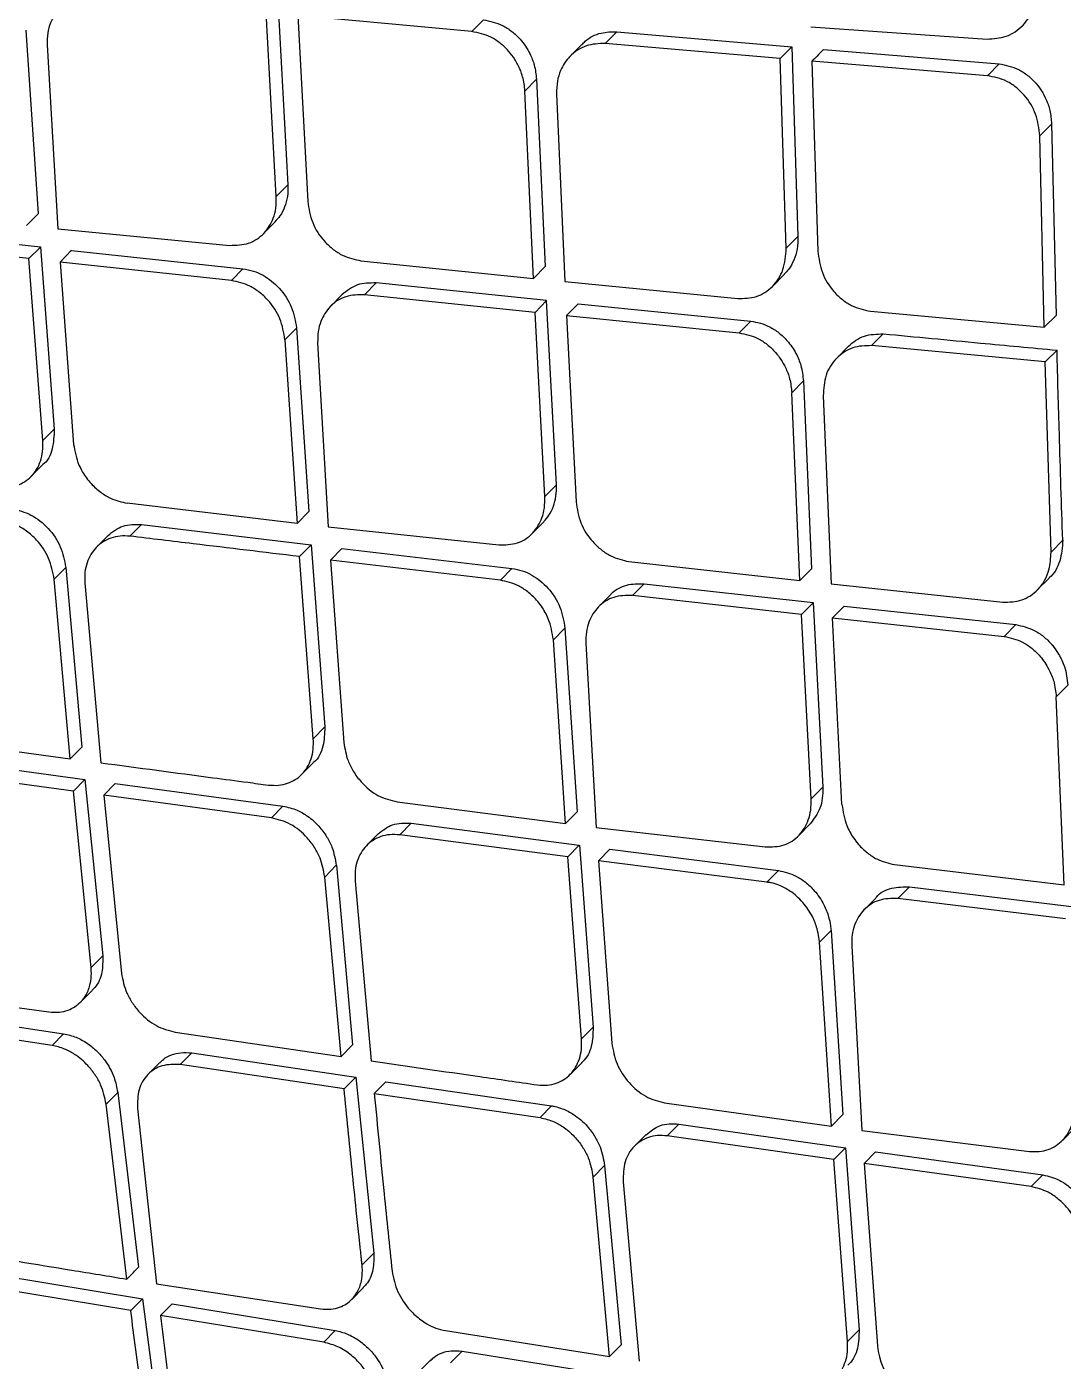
# Model space of a CAD drawing. Extents: x 939 to 1039, y 781 to 934.
# Drawn here: x 1028.429 to 1029.35, y 875.207 to 876.393 of the extents above; entities that cross this region are included whole.
import ezdxf

# ---------------------------------------------------------------- set-up
doc = ezdxf.new("R2010")
doc.units = 0
doc.header["$MEASUREMENT"] = 0
doc.layers.add('1', color=4, linetype='Continuous')

# ---------------------------------------------------------------- blocks, each defined once
blk = doc.blocks.new('Envoy')
at = {"layer": '1', "color": 3, "linetype": 'Continuous', "lineweight": 25}
for p, q in [((89.9971, 77.0677), (89.9881, 77.2312)), ((89.9984, 77.2416), (90.0073, 77.0781)), ((90.0162, 77.2285), (90.025, 77.0633)), ((90.1707, 77.2144), (90.0162, 77.2285)), ((90.1707, 77.2144), (90.181, 77.2248)), ((89.7745, 77.2155), (89.7855, 77.0525)), ((90.2892, 77.2038), (90.2996, 77.2142)), ((90.2996, 77.2142), (90.4549, 77.2009)), ((90.4719, 77.2187), (90.6284, 77.2077)), ((89.7936, 77.2026), (89.8029, 77.0391)), ((90.2683, 77.2029), (90.2581, 77.1926)), ((90.4445, 77.1903), (90.2892, 77.2038)), ((90.4445, 77.1903), (90.4549, 77.2008)), ((90.4549, 77.2009), (90.4604, 77.0323)), ((90.4831, 77.1985), (90.639, 77.1857)), ((90.45, 77.0218), (90.4445, 77.1903)), ((90.6286, 77.1751), (90.4728, 77.188)), ((90.4728, 77.188), (90.4781, 77.0192)), ((90.6286, 77.1751), (90.639, 77.1857)), ((90.2282, 77.172), (90.2179, 77.1615)), ((90.2282, 77.172), (90.2358, 77.0055)), ((90.2255, 76.995), (90.2179, 77.1615)), ((90.246, 77.159), (90.2533, 76.9922)), ((90.6752, 77.1217), (90.6856, 77.1322)), ((90.6856, 77.1323), (90.6896, 76.9621)), ((90.6792, 76.9516), (90.6752, 77.1217)), ((89.9971, 77.0677), (90.0073, 77.0781)), ((89.7752, 77.0421), (89.7855, 77.0525)), ((89.9857, 77.0349), (89.996, 77.0453)), ((89.7774, 77.0126), (89.6254, 77.0294)), ((89.6357, 77.0398), (89.7876, 77.023)), ((89.8029, 77.0391), (89.9557, 77.0244)), ((90.4604, 77.0323), (90.45, 77.0218)), ((89.7774, 77.0126), (89.7876, 77.0229)), ((89.7876, 77.023), (89.7999, 76.8612)), ((89.805, 77.0096), (89.8152, 77.02)), ((89.8152, 77.0199), (89.9675, 77.0035)), ((89.7896, 76.8509), (89.7774, 77.0126)), ((89.805, 77.0096), (89.817, 76.8476)), ((89.9573, 76.9931), (89.805, 77.0096)), ((90.0723, 77.0107), (90.2255, 76.995)), ((89.9675, 77.0035), (89.9573, 76.9931)), ((90.2255, 76.995), (90.2358, 77.0055)), ((90.4378, 76.988), (90.4483, 76.9987)), ((90.0755, 76.9806), (90.0858, 76.991)), ((90.2372, 76.9754), (90.0858, 76.991)), ((90.2533, 76.9922), (90.4069, 76.9771)), ((90.0554, 76.9806), (90.0451, 76.9702)), ((90.2269, 76.9649), (90.0755, 76.9806)), ((90.2372, 76.9753), (90.2269, 76.9649)), ((90.2459, 76.8117), (90.2372, 76.9754)), ((90.2651, 76.9725), (90.2548, 76.9621)), ((90.2651, 76.9725), (90.4185, 76.9572)), ((90.2356, 76.8012), (90.2269, 76.9649)), ((90.2548, 76.9621), (90.4081, 76.9467)), ((90.2548, 76.9621), (90.2633, 76.7966)), ((90.5248, 76.9659), (90.6792, 76.9516)), ((90.6792, 76.9516), (90.6896, 76.9621)), ((90.015, 76.9509), (90.0047, 76.9406)), ((90.015, 76.951), (90.0259, 76.7878)), ((90.4081, 76.9467), (90.4185, 76.9572)), ((90.0047, 76.9406), (90.0156, 76.7774)), ((90.0338, 76.9379), (90.043, 76.7742)), ((90.5052, 76.9348), (90.4949, 76.9243)), ((90.5258, 76.9353), (90.5362, 76.9458)), ((90.6801, 76.9208), (90.5258, 76.9353)), ((90.6801, 76.9208), (90.6905, 76.9313)), ((90.6852, 76.7519), (90.6801, 76.9208)), ((90.4549, 76.8935), (90.4652, 76.9039)), ((90.4652, 76.9039), (90.4725, 76.7371)), ((90.4622, 76.7267), (90.4549, 76.8935)), ((90.4828, 76.8907), (90.4898, 76.7237)), ((89.7896, 76.8509), (89.7999, 76.8612)), ((89.7791, 76.8189), (89.7894, 76.8293)), ((90.2356, 76.8012), (90.2459, 76.8117)), ((90.0156, 76.7774), (89.8647, 76.7953)), ((90.0156, 76.7774), (90.0259, 76.7878)), ((89.867, 76.766), (89.8773, 76.7764)), ((89.8773, 76.7764), (90.0279, 76.7583)), ((90.043, 76.7742), (90.1946, 76.7582)), ((90.2243, 76.7684), (90.2347, 76.7789)), ((89.8476, 76.7667), (89.8374, 76.7563)), ((90.0177, 76.7479), (90.0279, 76.7583)), ((90.0279, 76.7583), (90.0402, 76.5965)), ((90.6852, 76.7519), (90.6956, 76.7624)), ((90.0299, 76.5861), (90.0177, 76.7479)), ((90.0451, 76.7446), (90.0553, 76.755)), ((90.0553, 76.755), (90.2064, 76.7373)), ((89.81, 76.7383), (89.7998, 76.7279)), ((89.81, 76.7383), (89.8244, 76.5787)), ((90.1961, 76.7269), (90.0451, 76.7446)), ((90.0451, 76.7446), (90.0571, 76.5827)), ((90.1961, 76.7269), (90.2064, 76.7373)), ((90.3103, 76.7435), (90.4622, 76.7267)), ((90.4622, 76.7267), (90.4725, 76.7371)), ((89.8141, 76.5683), (89.7998, 76.7279)), ((89.827, 76.7245), (89.8412, 76.5647)), ((90.3134, 76.7134), (90.3237, 76.7238)), ((90.3237, 76.7238), (90.4739, 76.707)), ((90.4898, 76.7237), (90.6423, 76.7074)), ((90.673, 76.7182), (90.6834, 76.7287)), ((90.2935, 76.7136), (90.2832, 76.7032)), ((90.4636, 76.6965), (90.3134, 76.7134)), ((90.4739, 76.7069), (90.4636, 76.6965)), ((90.4739, 76.707), (90.4824, 76.543)), ((90.5015, 76.7039), (90.4912, 76.6935)), ((90.5015, 76.7039), (90.6538, 76.6874)), ((90.4721, 76.5326), (90.4636, 76.6965)), ((90.4995, 76.5277), (90.4912, 76.6935)), ((90.4912, 76.6935), (90.6434, 76.677)), ((90.6434, 76.677), (90.6538, 76.6874)), ((90.2432, 76.6739), (90.2534, 76.6843)), ((90.2539, 76.5107), (90.2432, 76.6739)), ((90.2534, 76.6843), (90.2642, 76.5211)), ((90.272, 76.671), (90.2811, 76.5072)), ((90.6898, 76.6233), (90.7001, 76.6337)), ((90.6968, 76.4562), (90.6898, 76.6233)), ((90.0402, 76.5965), (90.0299, 76.5861)), ((89.6654, 76.5884), (89.8141, 76.5683)), ((89.6801, 76.5699), (89.8271, 76.5498)), ((89.8141, 76.5683), (89.8244, 76.5787)), ((89.8169, 76.5394), (89.6698, 76.5596)), ((90.0196, 76.5543), (90.0299, 76.5647)), ((89.8169, 76.5394), (89.8271, 76.5498)), ((89.8271, 76.5498), (89.8429, 76.3933)), ((89.8439, 76.5358), (89.8541, 76.5462)), ((89.8541, 76.5462), (90.0029, 76.5262)), ((89.8326, 76.3829), (89.8169, 76.5394)), ((89.9927, 76.5158), (89.8439, 76.5358)), ((89.8439, 76.5358), (89.8596, 76.3775)), ((90.4721, 76.5326), (90.4824, 76.543)), ((89.9927, 76.5158), (90.0029, 76.5261)), ((90.1044, 76.5299), (90.2539, 76.5107)), ((90.2539, 76.5107), (90.2642, 76.5211)), ((90.1067, 76.5006), (90.1169, 76.511)), ((90.1169, 76.511), (90.2662, 76.4915)), ((90.4608, 76.4999), (90.4712, 76.5104)), ((90.0875, 76.5016), (90.0773, 76.4912)), ((90.256, 76.4811), (90.1067, 76.5006)), ((90.2811, 76.5072), (90.4314, 76.4899)), ((90.256, 76.4811), (90.2662, 76.4915)), ((90.2663, 76.4915), (90.2785, 76.3298)), ((90.2831, 76.4776), (90.2934, 76.488)), ((90.2934, 76.488), (90.4431, 76.469)), ((90.0401, 76.4632), (90.0503, 76.4736)), ((90.0504, 76.4736), (90.0648, 76.3141)), ((90.2682, 76.3194), (90.256, 76.4811)), ((90.2831, 76.4776), (90.2951, 76.3156)), ((90.4328, 76.4586), (90.2831, 76.4776)), ((90.5461, 76.4742), (90.6968, 76.4562)), ((90.0546, 76.3037), (90.0401, 76.4632)), ((90.4328, 76.4586), (90.4431, 76.469)), ((90.0671, 76.4595), (90.0813, 76.2998)), ((90.5491, 76.4441), (90.5594, 76.4545)), ((90.5594, 76.4545), (90.7085, 76.4364)), ((90.5295, 76.4445), (90.5192, 76.4341)), ((90.6981, 76.4259), (90.5491, 76.4441)), ((90.4898, 76.4156), (90.4795, 76.4052)), ((90.4898, 76.4156), (90.5004, 76.2522)), ((90.4901, 76.2418), (90.4795, 76.4052)), ((90.5081, 76.402), (90.5171, 76.2381)), ((89.8326, 76.3829), (89.8429, 76.3933)), ((89.6479, 76.3639), (89.795, 76.3434)), ((89.8232, 76.3521), (89.8336, 76.3625)), ((89.6616, 76.3461), (89.8082, 76.3239)), ((89.798, 76.3135), (89.6513, 76.3357)), ((90.2682, 76.3194), (90.2785, 76.3298)), ((89.798, 76.3135), (89.8082, 76.3239)), ((89.9073, 76.3253), (90.0546, 76.3037)), ((89.9117, 76.2965), (89.922, 76.3069)), ((89.922, 76.3069), (90.0676, 76.2853)), ((90.0546, 76.3037), (90.0648, 76.3141)), ((89.8933, 76.2982), (89.8831, 76.2878)), ((90.0573, 76.2749), (89.9117, 76.2965)), ((90.258, 76.2876), (90.2683, 76.2981)), ((90.0676, 76.2853), (90.0573, 76.2749)), ((90.0676, 76.2853), (90.0836, 76.129)), ((89.8459, 76.2614), (89.8562, 76.2718)), ((89.8562, 76.2718), (89.8746, 76.1164)), ((90.0943, 76.2813), (90.0841, 76.2709)), ((90.0841, 76.2709), (90.2314, 76.2494)), ((90.0943, 76.2813), (90.2416, 76.2598)), ((89.8643, 76.1059), (89.8459, 76.2614)), ((90.2314, 76.2494), (90.2416, 76.2598)), ((90.342, 76.2625), (90.4901, 76.2418)), ((89.8739, 76.2576), (89.8907, 76.1016)), ((90.4901, 76.2418), (90.5004, 76.2522)), ((90.3443, 76.2332), (90.3546, 76.2436)), ((90.3546, 76.2436), (90.5025, 76.2227)), ((90.5171, 76.2381), (90.666, 76.2194)), ((90.6953, 76.2292), (90.7056, 76.2397)), ((90.3255, 76.2345), (90.3152, 76.2241)), ((90.4922, 76.2123), (90.3443, 76.2332)), ((90.4922, 76.2123), (90.5025, 76.2227)), ((90.5044, 76.0505), (90.4922, 76.2123)), ((90.5025, 76.2227), (90.5147, 76.0609)), ((90.5191, 76.2085), (90.5294, 76.2189)), ((90.5294, 76.219), (90.6778, 76.1985)), ((90.2784, 76.1964), (90.2887, 76.2068)), ((90.2887, 76.2069), (90.3033, 76.0475)), ((90.6675, 76.1881), (90.5191, 76.2085)), ((90.5191, 76.2085), (90.5311, 76.0465)), ((90.293, 76.0371), (90.2784, 76.1964)), ((90.3052, 76.1925), (90.3195, 76.0329)), ((90.6675, 76.1881), (90.6778, 76.1985)), ((90.0733, 76.1186), (90.0836, 76.129)), ((89.7333, 76.1123), (89.8781, 76.0883)), ((89.8678, 76.0779), (89.723, 76.1019)), ((89.8907, 76.1016), (90.0362, 76.0796)), ((90.0641, 76.0879), (90.0745, 76.0984)), ((89.8678, 76.0779), (89.8781, 76.0883)), ((89.8781, 76.0883), (89.8985, 75.9348)), ((89.8942, 76.0735), (89.9045, 76.084)), ((89.9045, 76.084), (90.0495, 76.0602)), ((90.0392, 76.0498), (89.8942, 76.0735)), ((90.0392, 76.0498), (90.0495, 76.0602)), ((90.1473, 76.0602), (90.293, 76.0371)), ((90.5147, 76.0609), (90.5044, 76.0505)), ((90.293, 76.0371), (90.3033, 76.0475)), ((90.1338, 76.0336), (90.1235, 76.0232)), ((90.1518, 76.0315), (90.1621, 76.0419)), ((90.1621, 76.0419), (90.3061, 76.0188))]:
    blk.add_line(p, q, dxfattribs=at)
blk.add_arc((90.591, 76.0515), 0.0601, 184.8262, 257.0969, dxfattribs=at)
for points, knots in [([(83.1475, 81.447), (83.2842, 81.3138), (83.5619, 81.0432), (83.9708, 80.6456), (84.3635, 80.2641), (84.725, 79.9132), (85.0553, 79.5927), (85.3361, 79.3202), (85.5712, 79.092), (85.7649, 78.904), (85.9392, 78.7347), (86.095, 78.5833), (86.2427, 78.4397), (86.4115, 78.2756), (86.6176, 78.0752), (86.8674, 77.8321), (87.1485, 77.5585), (87.4608, 77.2543), (87.8044, 76.9195), (88.1712, 76.5618), (88.5601, 76.1825), (88.9702, 75.7828), (89.4083, 75.356), (89.8596, 74.9167), (90.1652, 74.6199), (90.3153, 74.4742)], [0, 0, 0, 0, 0.057229, 0.116343, 0.171086, 0.221472, 0.267495, 0.309155, 0.33883, 0.365816, 0.390114, 0.411724, 0.431001, 0.451887, 0.482371, 0.517227, 0.556456, 0.600057, 0.648031, 0.700382, 0.753756, 0.81103, 0.872191, 0.937256, 1, 1, 1, 1]), ([(89.809, 73.1964), (89.5672, 73.5178), (89.0861, 74.1572), (88.3075, 75.0685), (87.5102, 75.9534), (86.6882, 76.8119), (85.853, 77.645), (85.0072, 78.4568), (84.1409, 79.2387), (83.2433, 79.9958), (82.6155, 80.4655), (82.2998, 80.7017)], [0, 0, 0, 0, 0.113392, 0.225638, 0.337341, 0.448782, 0.560233, 0.669481, 0.778832, 0.888788, 1, 1, 1, 1]), ([(90.3385, 74.5304), (90.3381, 74.5309), (90.3348, 74.5342), (90.3238, 74.5453), (90.2845, 74.585), (90.1379, 74.7331), (89.5678, 75.3098), (88.4414, 76.4511), (87.4083, 77.464), (86.8133, 78.0473)], [0, 0, 0, 0, 0.000353, 0.002829, 0.009436, 0.033986, 0.128384, 0.49802, 1, 1, 1, 1]), ([(91.6052, 77.8135), (91.565, 77.6565), (91.4845, 77.3418), (91.3523, 76.8823), (91.2168, 76.4371), (91.0947, 76.0576), (90.9901, 75.7423), (90.9037, 75.4876), (90.8212, 75.2478), (90.7436, 75.0245), (90.6712, 74.8169), (90.6298, 74.6972), (90.6092, 74.6375)], [0, 0, 0, 0, 0.128089, 0.256805, 0.383611, 0.50883, 0.593009, 0.674921, 0.754537, 0.836903, 0.918629, 1, 1, 1, 1]), ([(89.8355, 77.2457), (89.8298, 77.2455), (89.8212, 77.2454), (89.8111, 77.2404), (89.8029, 77.2337), (89.7969, 77.2243), (89.7936, 77.2129), (89.7936, 77.2062), (89.7936, 77.2026)], [0, 0, 0, 0, 0.244491, 0.370921, 0.499869, 0.723945, 0.855585, 1, 1, 1, 1]), ([(90.6284, 77.2077), (90.6342, 77.208), (90.643, 77.2085), (90.6535, 77.214), (90.6626, 77.2217), (90.6711, 77.235), (90.6722, 77.2478), (90.6727, 77.2541)], [0, 0, 0, 0, 0.241079, 0.368594, 0.500643, 0.750373, 1, 1, 1, 1]), ([(90.181, 77.2248), (90.1868, 77.2236), (90.1956, 77.2218), (90.2064, 77.2147), (90.2151, 77.2067), (90.2219, 77.1963), (90.2269, 77.184), (90.2277, 77.1762), (90.2282, 77.172)], [0, 0, 0, 0, 0.240603, 0.367484, 0.498373, 0.694733, 0.833843, 1, 1, 1, 1]), ([(90.2179, 77.1615), (90.2176, 77.1658), (90.2171, 77.1715), (90.2145, 77.1776), (90.2143, 77.1798), (90.2137, 77.1805), (90.2137, 77.1805), (90.2137, 77.1805), (90.2137, 77.1805), (90.2137, 77.1805), (90.2136, 77.1806), (90.2136, 77.1808), (90.2134, 77.1811), (90.2131, 77.1819), (90.2124, 77.1833), (90.2111, 77.186), (90.2083, 77.1909), (90.2033, 77.1975), (90.1961, 77.2042), (90.1854, 77.2113), (90.1765, 77.2132), (90.1707, 77.2144)], [0, 0, 0, 0, 0.167289, 0.219694, 0.251076, 0.251424, 0.251454, 0.251484, 0.251618, 0.251893, 0.252454, 0.25465, 0.259064, 0.267756, 0.285079, 0.318886, 0.383528, 0.500921, 0.631362, 0.758367, 1, 1, 1, 1]), ([(90.2685, 77.2028), (90.2695, 77.2038), (90.274, 77.2087), (90.2846, 77.2139), (90.2949, 77.2142), (90.2996, 77.2142)], [0, 0, 0, 0, 0.123126, 0.595574, 1, 1, 1, 1]), ([(90.2892, 77.2038), (90.2835, 77.2036), (90.2747, 77.2033), (90.2644, 77.1981), (90.256, 77.1913), (90.2498, 77.1817), (90.2462, 77.1701), (90.2461, 77.1628), (90.246, 77.159)], [0, 0, 0, 0, 0.241663, 0.368822, 0.499899, 0.712333, 0.846868, 1, 1, 1, 1]), ([(90.4831, 77.1985), (90.4812, 77.1965), (90.4777, 77.193), (90.4743, 77.1895), (90.4728, 77.188)], [0, 0, 0, 0, 0.559948, 1, 1, 1, 1]), ([(90.639, 77.1857), (90.6449, 77.1845), (90.6539, 77.1828), (90.6646, 77.1756), (90.6735, 77.1672), (90.6803, 77.1563), (90.6847, 77.1437), (90.6853, 77.1362), (90.6857, 77.1323)], [0, 0, 0, 0, 0.242548, 0.368598, 0.497689, 0.710282, 0.845597, 1, 1, 1, 1]), ([(90.6752, 77.1217), (90.6744, 77.1282), (90.6728, 77.1412), (90.6638, 77.1559), (90.6543, 77.165), (90.6435, 77.1722), (90.6345, 77.174), (90.6286, 77.1752)], [0, 0, 0, 0, 0.250204, 0.499822, 0.629106, 0.755887, 1, 1, 1, 1]), ([(90.0074, 77.0781), (90.0074, 77.0747), (90.0074, 77.0678), (90.0048, 77.0585), (90.001, 77.0509), (89.9975, 77.0471), (89.9959, 77.0454)], [0, 0, 0, 0, 0.275364, 0.541901, 0.799615, 1, 1, 1, 1]), ([(89.9557, 77.0244), (89.9615, 77.0245), (89.973, 77.0249), (89.9867, 77.0342), (89.994, 77.0461), (89.9971, 77.0576), (89.9971, 77.0643), (89.9971, 77.0677)], [0, 0, 0, 0, 0.248864, 0.499192, 0.728595, 0.859131, 1, 1, 1, 1]), ([(90.025, 77.0633), (90.026, 77.057), (90.028, 77.0443), (90.0376, 77.0298), (90.0474, 77.0207), (90.0582, 77.0137), (90.0668, 77.0119), (90.0723, 77.0107)], [0, 0, 0, 0, 0.249827, 0.499287, 0.635849, 0.764919, 1, 1, 1, 1]), ([(90.4604, 77.0323), (90.4603, 77.0285), (90.4601, 77.0212), (90.457, 77.0113), (90.453, 77.0037), (90.4494, 77.0002), (90.4481, 76.9988)], [0, 0, 0, 0, 0.292594, 0.571625, 0.837207, 1, 1, 1, 1]), ([(90.4069, 76.9771), (90.4126, 76.9773), (90.4242, 76.9776), (90.4385, 76.9871), (90.4485, 77.0023), (90.4495, 77.0153), (90.45, 77.0218)], [0, 0, 0, 0, 0.242398, 0.489319, 0.741565, 1, 1, 1, 1]), ([(90.4781, 77.0192), (90.479, 77.0128), (90.4807, 76.9999), (90.49, 76.9852), (90.4996, 76.9761), (90.5103, 76.9689), (90.5191, 76.9671), (90.5248, 76.9659)], [0, 0, 0, 0, 0.249871, 0.499346, 0.632887, 0.760928, 1, 1, 1, 1]), ([(89.9675, 77.0035), (89.9706, 77.003), (89.9766, 77.002), (89.988, 76.9969), (90.0006, 76.9868), (90.0117, 76.97), (90.0139, 76.9573), (90.015, 76.951)], [0, 0, 0, 0, 0.131187, 0.257948, 0.497198, 0.748589, 1, 1, 1, 1]), ([(90.0047, 76.9406), (90.0037, 76.9469), (90.0016, 76.9595), (89.992, 76.9739), (89.9822, 76.983), (89.9714, 76.99), (89.9628, 76.9919), (89.9573, 76.9931)], [0, 0, 0, 0, 0.249631, 0.499674, 0.635083, 0.763933, 1, 1, 1, 1]), ([(90.0858, 76.991), (90.08, 76.991), (90.0684, 76.9909), (90.0598, 76.984), (90.0554, 76.9805)], [0, 0, 0, 0, 0.498875, 1, 1, 1, 1]), ([(90.0755, 76.9806), (90.0698, 76.9805), (90.0583, 76.9803), (90.0445, 76.9711), (90.037, 76.9593), (90.0339, 76.9479), (90.0339, 76.9413), (90.0338, 76.9379)], [0, 0, 0, 0, 0.247045, 0.499209, 0.729627, 0.859924, 1, 1, 1, 1]), ([(90.4081, 76.9467), (90.4138, 76.9455), (90.4226, 76.9436), (90.4333, 76.9365), (90.442, 76.9282), (90.4489, 76.9177), (90.4537, 76.9053), (90.4545, 76.8976), (90.4549, 76.8935)], [0, 0, 0, 0, 0.239575, 0.367235, 0.49893, 0.699421, 0.837289, 1, 1, 1, 1]), ([(90.4185, 76.9572), (90.4242, 76.956), (90.4329, 76.9541), (90.4436, 76.9469), (90.4519, 76.9391), (90.4586, 76.9292), (90.4638, 76.9169), (90.4647, 76.9086), (90.4652, 76.9039)], [0, 0, 0, 0, 0.239541, 0.367035, 0.499171, 0.674273, 0.818399, 1, 1, 1, 1]), ([(90.5258, 76.9353), (90.5201, 76.9352), (90.5113, 76.935), (90.5011, 76.9298), (90.4922, 76.9224), (90.484, 76.9096), (90.4832, 76.897), (90.4828, 76.8907)], [0, 0, 0, 0, 0.2438379, 0.3706661, 0.5005912, 0.749956, 1, 1, 1, 1]), ([(90.5053, 76.9347), (90.5073, 76.9366), (90.5115, 76.9404), (90.5217, 76.9454), (90.5304, 76.9456), (90.5362, 76.9458)], [0, 0, 0, 0, 0.247134, 0.50554, 1, 1, 1, 1]), ([(90.5362, 76.9458), (90.5649, 76.9431), (90.6163, 76.9382), (90.6678, 76.9334), (90.6905, 76.9313)], [0, 0, 0, 0, 0.559997, 1, 1, 1, 1]), ([(90.6956, 76.7624), (90.6945, 76.7939), (90.6927, 76.8501), (90.6911, 76.9065), (90.6905, 76.9313)], [0, 0, 0, 0, 0.560004, 1, 1, 1, 1]), ([(89.7999, 76.8612), (89.7996, 76.8553), (89.7991, 76.8435), (89.7941, 76.8323), (89.7895, 76.8295), (89.7894, 76.8294)], [0, 0, 0, 0, 0.495284, 0.989194, 1, 1, 1, 1]), ([(89.7495, 76.8092), (89.7525, 76.809), (89.7584, 76.8087), (89.769, 76.8112), (89.7803, 76.8182), (89.7872, 76.83), (89.7899, 76.8414), (89.7897, 76.8477), (89.7896, 76.8509)], [0, 0, 0, 0, 0.130832, 0.257924, 0.499822, 0.740939, 0.868333, 1, 1, 1, 1]), ([(89.817, 76.8476), (89.8182, 76.8414), (89.8197, 76.8329), (89.8258, 76.8213), (89.8321, 76.8127), (89.8407, 76.805), (89.8516, 76.7982), (89.8597, 76.7964), (89.8647, 76.7953)], [0, 0, 0, 0, 0.249436, 0.338533, 0.499933, 0.650665, 0.784387, 1, 1, 1, 1]), ([(90.2346, 76.779), (90.2362, 76.7808), (90.2398, 76.7847), (90.2435, 76.7925), (90.2459, 76.8016), (90.2459, 76.8083), (90.2459, 76.8117)], [0, 0, 0, 0, 0.21687, 0.471259, 0.732277, 1, 1, 1, 1]), ([(90.1946, 76.7582), (90.2003, 76.7583), (90.2118, 76.7586), (90.2254, 76.7679), (90.2326, 76.7798), (90.2356, 76.7913), (90.2356, 76.7978), (90.2356, 76.8012)], [0, 0, 0, 0, 0.250827, 0.499238, 0.732592, 0.862143, 1, 1, 1, 1]), ([(90.2633, 76.7966), (90.2643, 76.7902), (90.2663, 76.7775), (90.2758, 76.7629), (90.2856, 76.7537), (90.2963, 76.7466), (90.3048, 76.7447), (90.3103, 76.7435)], [0, 0, 0, 0, 0.249699, 0.499319, 0.63842, 0.768399, 1, 1, 1, 1]), ([(89.7622, 76.7905), (89.768, 76.789), (89.7795, 76.7862), (89.795, 76.7736), (89.8066, 76.757), (89.8089, 76.7445), (89.81, 76.7383)], [0, 0, 0, 0, 0.250035, 0.500013, 0.749982, 1, 1, 1, 1]), ([(89.7998, 76.7279), (89.7986, 76.7341), (89.7962, 76.7465), (89.7862, 76.7613), (89.7757, 76.7706), (89.7648, 76.7772), (89.7568, 76.779), (89.752, 76.7801)], [0, 0, 0, 0, 0.249765, 0.499436, 0.654491, 0.789735, 1, 1, 1, 1]), ([(89.8476, 76.7667), (89.8518, 76.77), (89.8602, 76.7766), (89.8716, 76.7765), (89.8773, 76.7764)], [0, 0, 0, 0, 0.500232, 1, 1, 1, 1]), ([(89.867, 76.766), (89.8641, 76.7662), (89.8583, 76.7665), (89.8476, 76.7641), (89.8363, 76.757), (89.8293, 76.7452), (89.8268, 76.7339), (89.8269, 76.7277), (89.827, 76.7245)], [0, 0, 0, 0, 0.129201, 0.255735, 0.499797, 0.742274, 0.86936, 1, 1, 1, 1]), ([(90.0177, 76.7479), (89.9862, 76.7517), (89.936, 76.7577), (89.8858, 76.7638), (89.867, 76.766)], [0, 0, 0, 0, 0.626407, 1, 1, 1, 1]), ([(90.6956, 76.7624), (90.6951, 76.7561), (90.6941, 76.7437), (90.688, 76.7326), (90.6835, 76.7289), (90.6833, 76.7287)], [0, 0, 0, 0, 0.490876, 0.9819, 1, 1, 1, 1]), ([(90.6423, 76.7074), (90.6481, 76.7075), (90.6568, 76.7076), (90.667, 76.7129), (90.6742, 76.7188), (90.6798, 76.7267), (90.6844, 76.7377), (90.6849, 76.7465), (90.6852, 76.7519)], [0, 0, 0, 0, 0.24651, 0.372299, 0.499664, 0.654793, 0.789955, 1, 1, 1, 1]), ([(90.2064, 76.7373), (90.2094, 76.7368), (90.2154, 76.7357), (90.2267, 76.7306), (90.2392, 76.7204), (90.2502, 76.7034), (90.2524, 76.6907), (90.2534, 76.6843)], [0, 0, 0, 0, 0.130491, 0.257109, 0.497724, 0.749003, 1, 1, 1, 1]), ([(90.2432, 76.6739), (90.2421, 76.6803), (90.2404, 76.6907), (90.2338, 76.7023), (90.2275, 76.7104), (90.2207, 76.7167), (90.21, 76.7237), (90.2015, 76.7257), (90.1961, 76.7269)], [0, 0, 0, 0, 0.24939, 0.412084, 0.500425, 0.638396, 0.768084, 1, 1, 1, 1]), ([(90.2936, 76.7135), (90.2939, 76.7139), (90.2977, 76.7184), (90.3078, 76.7237), (90.3185, 76.7238), (90.3237, 76.7238)], [0, 0, 0, 0, 0.049688, 0.538632, 1, 1, 1, 1]), ([(90.3134, 76.7134), (90.3077, 76.7133), (90.2962, 76.7132), (90.2825, 76.7041), (90.2751, 76.6923), (90.2721, 76.6809), (90.272, 76.6743), (90.272, 76.671)], [0, 0, 0, 0, 0.24924, 0.499255, 0.733686, 0.862972, 1, 1, 1, 1]), ([(90.6538, 76.6874), (90.6594, 76.6862), (90.6681, 76.6842), (90.6787, 76.6771), (90.6836, 76.6723), (90.686, 76.6696), (90.6861, 76.6694), (90.6867, 76.6687), (90.6888, 76.666), (90.6929, 76.66), (90.6983, 76.6488), (90.6995, 76.6393), (90.7001, 76.6337)], [0, 0, 0, 0, 0.237407, 0.365336, 0.498964, 0.500237, 0.502408, 0.509594, 0.53511, 0.630826, 0.785898, 1, 1, 1, 1]), ([(90.6434, 76.677), (90.6491, 76.6757), (90.6577, 76.6738), (90.6683, 76.6666), (90.6766, 76.6586), (90.6832, 76.6486), (90.6884, 76.6363), (90.6893, 76.6279), (90.6898, 76.6233)], [0, 0, 0, 0, 0.237507, 0.365635, 0.498393, 0.675405, 0.819355, 1, 1, 1, 1]), ([(90.0402, 76.5965), (90.0399, 76.5907), (90.0395, 76.5791), (90.0346, 76.568), (90.03, 76.565), (90.0297, 76.5649)], [0, 0, 0, 0, 0.483245, 0.973141, 1, 1, 1, 1]), ([(89.9902, 76.5449), (89.9932, 76.5447), (89.999, 76.5443), (90.0096, 76.5467), (90.0207, 76.5537), (90.0276, 76.5654), (90.0302, 76.5767), (90.03, 76.583), (90.0299, 76.5861)], [0, 0, 0, 0, 0.132577, 0.26023, 0.499851, 0.743414, 0.870172, 1, 1, 1, 1]), ([(90.0571, 76.5827), (90.058, 76.5773), (90.0594, 76.5685), (90.0654, 76.5567), (90.0737, 76.5454), (90.0871, 76.5343), (90.0986, 76.5314), (90.1044, 76.5299)], [0, 0, 0, 0, 0.215945, 0.34989, 0.500882, 0.750404, 1, 1, 1, 1]), ([(89.8412, 76.5647), (89.8743, 76.5602), (89.9179, 76.5545), (89.9675, 76.5479), (89.984, 76.5457), (89.9902, 76.5449)], [0, 0, 0, 0, 0.668216, 0.876168, 1, 1, 1, 1]), ([(90.4314, 76.4899), (90.4371, 76.49), (90.4484, 76.4901), (90.462, 76.4994), (90.4692, 76.5113), (90.4721, 76.5227), (90.4721, 76.5293), (90.4721, 76.5326)], [0, 0, 0, 0, 0.252488, 0.499285, 0.73559, 0.864373, 1, 1, 1, 1]), ([(90.4824, 76.543), (90.4824, 76.5397), (90.4824, 76.5332), (90.4796, 76.5214), (90.4744, 76.5148), (90.4711, 76.5104)], [0, 0, 0, 0, 0.261666, 0.518416, 1, 1, 1, 1]), ([(90.0029, 76.5262), (90.0072, 76.5252), (90.0147, 76.5235), (90.0257, 76.5171), (90.0347, 76.5091), (90.0418, 76.4995), (90.0479, 76.4878), (90.0494, 76.479), (90.0503, 76.4736)], [0, 0, 0, 0, 0.187099, 0.328291, 0.500894, 0.648672, 0.781273, 1, 1, 1, 1]), ([(90.4995, 76.5277), (90.5005, 76.5214), (90.5021, 76.5109), (90.5086, 76.4992), (90.5149, 76.491), (90.5218, 76.4845), (90.5324, 76.4774), (90.5408, 76.4755), (90.5461, 76.4742)], [0, 0, 0, 0, 0.249487, 0.408569, 0.499856, 0.641689, 0.772463, 1, 1, 1, 1]), ([(90.0401, 76.4632), (90.0391, 76.4688), (90.0375, 76.4778), (90.0313, 76.4895), (90.0231, 76.5004), (90.0099, 76.5114), (89.9984, 76.5143), (89.9927, 76.5158)], [0, 0, 0, 0, 0.227769, 0.358775, 0.500909, 0.750376, 1, 1, 1, 1]), ([(90.0876, 76.5015), (90.0916, 76.5047), (90.0999, 76.5114), (90.1111, 76.5112), (90.1169, 76.511)], [0, 0, 0, 0, 0.48645, 1, 1, 1, 1]), ([(90.1067, 76.5006), (90.1037, 76.5008), (90.0979, 76.5012), (90.0873, 76.4988), (90.0762, 76.4919), (90.0693, 76.4801), (90.0668, 76.4688), (90.067, 76.4627), (90.0671, 76.4595)], [0, 0, 0, 0, 0.131254, 0.25845, 0.49992, 0.744681, 0.871139, 1, 1, 1, 1]), ([(90.4431, 76.469), (90.4484, 76.4677), (90.4567, 76.4658), (90.4674, 76.4587), (90.4761, 76.4504), (90.4833, 76.4397), (90.4876, 76.4289), (90.4893, 76.4211), (90.4896, 76.4171), (90.4898, 76.4156)], [0, 0, 0, 0, 0.227614, 0.358241, 0.499654, 0.691098, 0.838434, 0.941424, 1, 1, 1, 1]), ([(90.4795, 76.4052), (90.4794, 76.4066), (90.479, 76.4106), (90.4773, 76.4184), (90.4731, 76.4293), (90.465, 76.4411), (90.4545, 76.4505), (90.4446, 76.4557), (90.4378, 76.458), (90.4341, 76.4584), (90.4328, 76.4586)], [0, 0, 0, 0, 0.057738, 0.160403, 0.30781, 0.499807, 0.69652, 0.845566, 0.946727, 1, 1, 1, 1]), ([(90.5297, 76.4444), (90.5298, 76.4447), (90.5329, 76.4495), (90.5435, 76.4543), (90.5542, 76.4544), (90.5594, 76.4545)], [0, 0, 0, 0, 0.032673, 0.525787, 1, 1, 1, 1]), ([(90.5491, 76.4441), (90.5434, 76.4441), (90.5321, 76.444), (90.5184, 76.4349), (90.5111, 76.4231), (90.5081, 76.4117), (90.5081, 76.4053), (90.5081, 76.402)], [0, 0, 0, 0, 0.25117, 0.499294, 0.736609, 0.865152, 1, 1, 1, 1]), ([(89.8429, 76.3933), (89.8429, 76.3883), (89.8431, 76.3778), (89.8386, 76.3675), (89.8342, 76.3635), (89.8334, 76.3627)], [0, 0, 0, 0, 0.419394, 0.88612, 1, 1, 1, 1]), ([(89.795, 76.3434), (89.7982, 76.3431), (89.8042, 76.3427), (89.8143, 76.3452), (89.8226, 76.3505), (89.8289, 76.3591), (89.8322, 76.3678), (89.833, 76.3762), (89.8327, 76.3812), (89.8326, 76.3829)], [0, 0, 0, 0, 0.143124, 0.271208, 0.50109, 0.625859, 0.791223, 0.929719, 1, 1, 1, 1]), ([(89.8595, 76.3775), (89.8607, 76.3716), (89.8626, 76.3626), (89.8691, 76.3511), (89.8773, 76.3405), (89.8903, 76.3298), (89.9016, 76.3268), (89.9073, 76.3253)], [0, 0, 0, 0, 0.240293, 0.368248, 0.500893, 0.750204, 1, 1, 1, 1]), ([(90.2785, 76.3298), (90.2783, 76.324), (90.278, 76.3124), (90.2728, 76.302), (90.2685, 76.2985), (90.2682, 76.2982)], [0, 0, 0, 0, 0.472685, 0.958984, 1, 1, 1, 1]), ([(89.8082, 76.3239), (89.8119, 76.3231), (89.8191, 76.3214), (89.8292, 76.3158), (89.8377, 76.3089), (89.8463, 76.299), (89.8535, 76.2863), (89.8553, 76.2763), (89.8562, 76.2718)], [0, 0, 0, 0, 0.164038, 0.317002, 0.45879, 0.58951, 0.816673, 1, 1, 1, 1]), ([(90.2289, 76.2785), (90.2319, 76.2783), (90.2377, 76.2779), (90.2482, 76.2802), (90.2591, 76.2871), (90.2659, 76.2987), (90.2684, 76.31), (90.2683, 76.3162), (90.2682, 76.3194)], [0, 0, 0, 0, 0.134366, 0.26265, 0.499974, 0.745291, 0.871576, 1, 1, 1, 1]), ([(89.8459, 76.2614), (89.8447, 76.2672), (89.8428, 76.2762), (89.8363, 76.2876), (89.8288, 76.2972), (89.8194, 76.3051), (89.8085, 76.3111), (89.8017, 76.3127), (89.798, 76.3135)], [0, 0, 0, 0, 0.237898, 0.366116, 0.500193, 0.698245, 0.836248, 1, 1, 1, 1]), ([(89.8935, 76.298), (89.8946, 76.2991), (89.8975, 76.3022), (89.9039, 76.3054), (89.9124, 76.3076), (89.9187, 76.3071), (89.922, 76.3069)], [0, 0, 0, 0, 0.153505, 0.423156, 0.705278, 1, 1, 1, 1]), ([(90.2951, 76.3156), (90.2962, 76.3093), (90.2985, 76.2968), (90.3098, 76.2799), (90.3248, 76.267), (90.3363, 76.264), (90.342, 76.2625)], [0, 0, 0, 0, 0.250038, 0.499996, 0.749944, 1, 1, 1, 1]), ([(89.9117, 76.2965), (89.9062, 76.2966), (89.8953, 76.2969), (89.8843, 76.2899), (89.8781, 76.2818), (89.8738, 76.272), (89.8738, 76.2633), (89.8739, 76.2576)], [0, 0, 0, 0, 0.249462, 0.499101, 0.628372, 0.755118, 1, 1, 1, 1]), ([(90.0813, 76.2998), (90.1135, 76.2951), (90.1626, 76.2881), (90.2118, 76.281), (90.2289, 76.2785)], [0, 0, 0, 0, 0.653619, 1, 1, 1, 1]), ([(90.0733, 76.1186), (90.0732, 76.1195), (90.073, 76.121), (90.0727, 76.1239), (90.0723, 76.128), (90.0715, 76.1355), (90.0701, 76.1488), (90.0676, 76.1721), (90.0632, 76.2151), (90.0597, 76.2511), (90.0573, 76.2749)], [0, 0, 0, 0, 0.017109, 0.030497, 0.054551, 0.097543, 0.174396, 0.310926, 0.545092, 1, 1, 1, 1]), ([(90.0841, 76.2709), (90.0869, 76.2412), (90.091, 76.1999), (90.0963, 76.1473), (90.0987, 76.1243), (90.0999, 76.1129)], [0, 0, 0, 0, 0.5626612, 0.7817615, 1, 1, 1, 1]), ([(90.2416, 76.2599), (90.242, 76.2598), (90.2429, 76.2597), (90.2461, 76.259), (90.2523, 76.2571), (90.2625, 76.252), (90.2725, 76.2433), (90.28, 76.2331), (90.2861, 76.2213), (90.2877, 76.2125), (90.2887, 76.2069)], [0, 0, 0, 0, 0.014329, 0.042571, 0.140341, 0.293193, 0.500733, 0.644555, 0.775851, 1, 1, 1, 1]), ([(90.666, 76.2194), (90.6689, 76.2193), (90.6746, 76.2189), (90.6852, 76.2214), (90.6964, 76.2286), (90.7035, 76.2406), (90.7064, 76.2521), (90.7064, 76.2585), (90.7064, 76.2618)], [0, 0, 0, 0, 0.128734, 0.255054, 0.499972, 0.738086, 0.866179, 1, 1, 1, 1]), ([(90.2314, 76.2494), (90.2356, 76.2485), (90.2429, 76.2467), (90.2538, 76.2403), (90.2626, 76.2324), (90.2695, 76.223), (90.2758, 76.2113), (90.2774, 76.2022), (90.2784, 76.1964)], [0, 0, 0, 0, 0.184618, 0.326077, 0.50004, 0.638508, 0.76815, 1, 1, 1, 1]), ([(90.3256, 76.2342), (90.3294, 76.2373), (90.3354, 76.2422), (90.3459, 76.2443), (90.3517, 76.2438), (90.3546, 76.2436)], [0, 0, 0, 0, 0.473568, 0.735039, 1, 1, 1, 1]), ([(90.3443, 76.2332), (90.3413, 76.2334), (90.3355, 76.2339), (90.3251, 76.2316), (90.3141, 76.2247), (90.3055, 76.2107), (90.3053, 76.1986), (90.3051, 76.1925)], [0, 0, 0, 0, 0.133324, 0.26132, 0.500621, 0.747499, 1, 1, 1, 1]), ([(90.7137, 76.1343), (90.7127, 76.1406), (90.7106, 76.1534), (90.7011, 76.1683), (90.6913, 76.1777), (90.6807, 76.1848), (90.6726, 76.1868), (90.6675, 76.1881)], [0, 0, 0, 0, 0.24954, 0.498876, 0.645308, 0.777619, 1, 1, 1, 1]), ([(90.6778, 76.1985), (90.6829, 76.1973), (90.6911, 76.1953), (90.7017, 76.1881), (90.7101, 76.18), (90.7169, 76.17), (90.7223, 76.1579), (90.7234, 76.1495), (90.724, 76.1447)], [0, 0, 0, 0, 0.223474, 0.356468, 0.502587, 0.671683, 0.811063, 1, 1, 1, 1]), ([(89.7192, 76.1297), (89.7513, 76.1244), (89.7997, 76.1165), (89.8481, 76.1086), (89.8643, 76.1059)], [0, 0, 0, 0, 0.663997, 1, 1, 1, 1]), ([(90.0836, 76.129), (90.0837, 76.1241), (90.0838, 76.1137), (90.0795, 76.1035), (90.0752, 76.0995), (90.0743, 76.0986)], [0, 0, 0, 0, 0.410566, 0.874491, 1, 1, 1, 1]), ([(89.8643, 76.1059), (89.8663, 76.1079), (89.8697, 76.1114), (89.8731, 76.1148), (89.8746, 76.1164)], [0, 0, 0, 0, 0.56004, 1, 1, 1, 1]), ([(90.0362, 76.0795), (90.0394, 76.0793), (90.0454, 76.0788), (90.0554, 76.0812), (90.0635, 76.0864), (90.0697, 76.0949), (90.0729, 76.1035), (90.0737, 76.1118), (90.0734, 76.1169), (90.0733, 76.1186)], [0, 0, 0, 0, 0.145703, 0.274277, 0.501453, 0.626191, 0.791728, 0.93028, 1, 1, 1, 1]), ([(90.0999, 76.1129), (90.1012, 76.1067), (90.1038, 76.0945), (90.1141, 76.0795), (90.1237, 76.0708), (90.1316, 76.0656), (90.1387, 76.0619), (90.1445, 76.0608), (90.1473, 76.0602)], [0, 0, 0, 0, 0.249223, 0.498973, 0.665406, 0.748899, 0.874912, 1, 1, 1, 1]), ([(89.8882, 75.9243), (89.8881, 75.9248), (89.888, 75.9257), (89.8878, 75.9273), (89.8875, 75.9295), (89.8869, 75.9336), (89.8859, 75.941), (89.8841, 75.954), (89.881, 75.9769), (89.8754, 76.0192), (89.8708, 76.0546), (89.8678, 76.0779)], [0, 0, 0, 0, 0.009623, 0.017119, 0.030508, 0.054567, 0.09756, 0.174421, 0.31104, 0.546312, 1, 1, 1, 1]), ([(89.8942, 76.0735), (89.8974, 76.0477), (89.9039, 75.9962), (89.9108, 75.9451), (89.9143, 75.9198)], [0, 0, 0, 0, 0.502957, 1, 1, 1, 1]), ([(90.0495, 76.0602), (90.0531, 76.0594), (90.06, 76.0577), (90.0699, 76.0522), (90.0783, 76.0453), (90.087, 76.0355), (90.0943, 76.0226), (90.0962, 76.0124), (90.0971, 76.0078)], [0, 0, 0, 0, 0.160546, 0.310943, 0.451232, 0.581431, 0.810558, 1, 1, 1, 1]), ([(90.5147, 76.0609), (90.5146, 76.0553), (90.5143, 76.0438), (90.5092, 76.0335), (90.505, 76.0299), (90.5046, 76.0295)], [0, 0, 0, 0, 0.463916, 0.947212, 1, 1, 1, 1]), ([(90.0868, 75.9973), (90.0862, 76.0002), (90.0847, 76.008), (90.0798, 76.0195), (90.0723, 76.0303), (90.0635, 76.039), (90.0521, 76.0465), (90.0437, 76.0486), (90.0392, 76.0498)], [0, 0, 0, 0, 0.123858, 0.331023, 0.466597, 0.623335, 0.80111, 1, 1, 1, 1]), ([(90.4655, 76.0101), (90.4685, 76.0099), (90.4744, 76.0094), (90.4847, 76.0116), (90.4955, 76.0184), (90.5022, 76.03), (90.5047, 76.0412), (90.5045, 76.0474), (90.5044, 76.0505)], [0, 0, 0, 0, 0.136005, 0.264863, 0.500101, 0.746835, 0.872719, 1, 1, 1, 1]), ([(90.1339, 76.0334), (90.1349, 76.0344), (90.1377, 76.0374), (90.1439, 76.0406), (90.1524, 76.0428), (90.1588, 76.0422), (90.1621, 76.0419)], [0, 0, 0, 0, 0.141304, 0.413291, 0.699514, 1, 1, 1, 1])]:
    blk.add_open_spline(points, degree=3, knots=knots, dxfattribs=at)

msp = doc.modelspace()

# ---------------------------------------------------------------- block references
at = {"layer": '1'}
msp.add_blockref('Envoy', (938.6538, 799.1744), dxfattribs=at)

doc.saveas('drawing.dxf')
